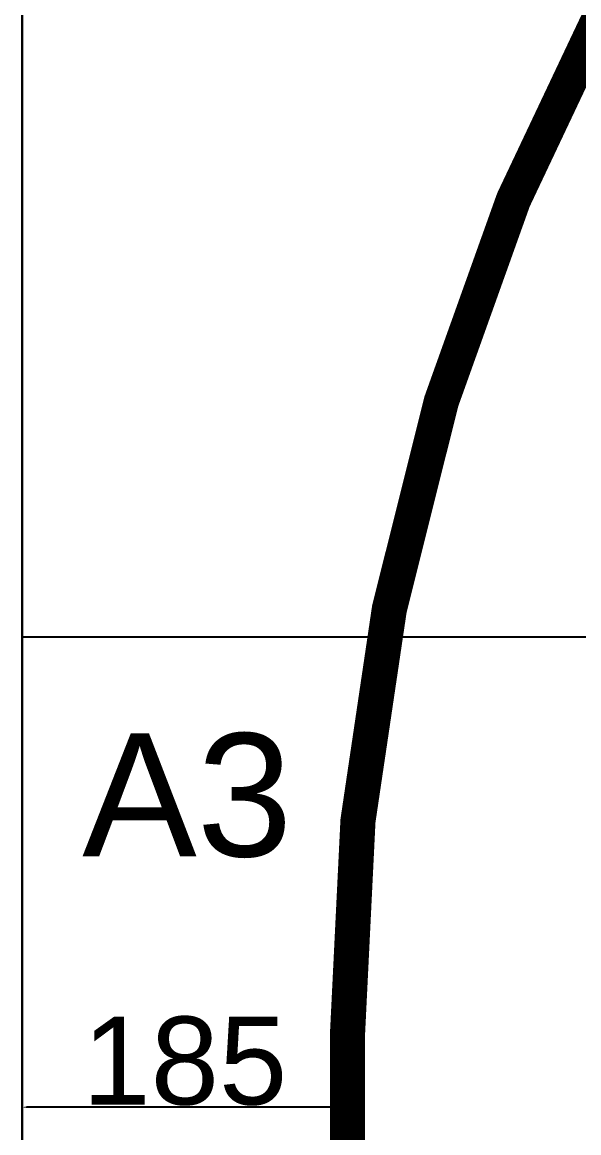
# Model space of a CAD drawing. Header units: millimetres. Extents: x 0 to 6090, y -6000 to 101.
# Drawn here: x 0 to 317, y -1482 to -850 of the extents above; entities that cross this region are included whole.
import ezdxf

# ---------------------------------------------------------------- set-up
doc = ezdxf.new("R2010")
doc.units = ezdxf.units.MM
doc.layers.add('high_way', color=7, linetype='Continuous', lineweight=40)
doc.styles.get("Standard").update_dxf_attribs({"font": 'arial.ttf'})
doc.dimstyles.new('ISO-25', dxfattribs={"dimtxt": 2.5, "dimasz": 2.5, "dimexe": 1.25, "dimexo": 0.625, "dimtad": 1, "dimtxsty": 'Standard', "dimcen": 2.5, "dimadec": 0, "dimazin": 0, "dimtfac": 1, "dimtmove": 0, "dimatfit": 3, "dimfxl": 1, "dimarcsym": 0})

# ---------------------------------------------------------------- blocks, each defined once
blk = doc.blocks.new('*U1')
at = {"layer": 'Defpoints'}
blk.add_line((0, 3000), (0, -3000), dxfattribs=at)
blk = doc.blocks.new('*U2')
at = {"layer": 'Defpoints', "color": 0, "linetype": 'ByBlock', "lineweight": -2, "transparency": 16777216}
for p in [(1.224646799147353e-15, 20), (6.123233995736766e-16, 10), (0, 0)]:
    blk.add_blockref('*U1', p, dxfattribs=at)
blk = doc.blocks.new('*U3')
at = {"layer": 'Defpoints'}
blk.add_line((-3000, 0), (3000, 0), dxfattribs=at)
blk = doc.blocks.new('*U4')
at = {"layer": 'Defpoints', "color": 0, "linetype": 'ByBlock', "lineweight": -2, "transparency": 16777216}
for p in [(2.939152317953648e-13, 4800), (10.00000000000029, 4800), (20.00000000000029, 4800), (30.00000000000029, 4800), (40.00000000000029, 4800), (50.00000000000029, 4800), (60.00000000000029, 4800), (70.0000000000003, 4800), (80.0000000000003, 4800), (90.0000000000003, 4800)]:
    blk.add_blockref('*U3', p, dxfattribs=at)
blk = doc.blocks.new('*D6')
at = {"layer": 'Defpoints', "color": 0, "lineweight": -2, "transparency": 16777216}
for p, q in [((3.827021247335479e-17, -1466.75193366548), (7.654042494670958e-17, -1466.12693366548)), ((182.5, -1467.37693366548), (2.5, -1467.37693366548)), ((185, -1466.75193366548), (185, -1466.12693366548))]:
    blk.add_line(p, q, dxfattribs=at)
at = {"layer": 'Defpoints', "color": 0, "transparency": 16777216}
for p in [(0, -1467.37693366548), (0, -1467.37693366548), (185, -1467.37693366548)]:
    blk.add_point(p, dxfattribs=at)
for points in [[(2.5, -1466.960266998814), (2.5, -1467.793600332147), (0, -1467.37693366548)], [(182.5, -1466.960266998814), (182.5, -1467.793600332147), (185, -1467.37693366548)]]:
    blk.add_solid(points, dxfattribs=at)
at = {"layer": 'Defpoints', "color": 0, "transparency": 16777216, "insert": (92.5, -1441.223284279396), "char_height": 2.5, "attachment_point": 5}
blk.add_mtext('{\\H20x;185}', dxfattribs=at)

msp = doc.modelspace()

# ---------------------------------------------------------------- linework, layer by layer
at = {"layer": 'Defpoints'}
msp.add_lwpolyline([(0, 0), (5999.999999999999, 0), (5999.999999999999, -6000), (0, -6000)], close=True, dxfattribs=at)
at = {"layer": 'high_way', "const_width": 20}
msp.add_lwpolyline([(184.9999999999996, -3302.558350290754), (185, -1426.000000000001, -0.414213562373095), (1425, -186.0000000000014), (4376, -186.0000000000014, -0.4142135623730953), (5615.999999999999, -1426), (5615.999999999999, -4445)], format="xyb", dxfattribs=at)

# ---------------------------------------------------------------- block references
at = {"layer": 'Defpoints'}
for name, p in [('*U2', (0, -3000)), ('*U4', (3000, -6000))]:
    msp.add_blockref(name, p, dxfattribs=at)

# ---------------------------------------------------------------- texts
at = {"layer": 'Defpoints', "insert": (34.10206069145352, -1254.793171219333), "char_height": 70, "attachment_point": 1}
msp.add_mtext_dynamic_manual_height_columns('A3', width=115.5747897196561, gutter_width=12.5, heights=[0], dxfattribs=at)

# ---------------------------------------------------------------- dimensions: what is measured, and where the dimension line sits
at = {"layer": 'Defpoints'}
dim = msp.add_linear_dim(base=(0, -1467.37693366548), p1=(185, -1467.37693366548), p2=(0, -1467.37693366548), angle=180, text='{\\H20x;<>}', dimstyle='ISO-25', dxfattribs=at)
dim.commit()
dim.dimension.update_dxf_attribs({"geometry": '*D6', "text_midpoint": (92.5, -1441.223284279396)})

doc.saveas('drawing.dxf')
